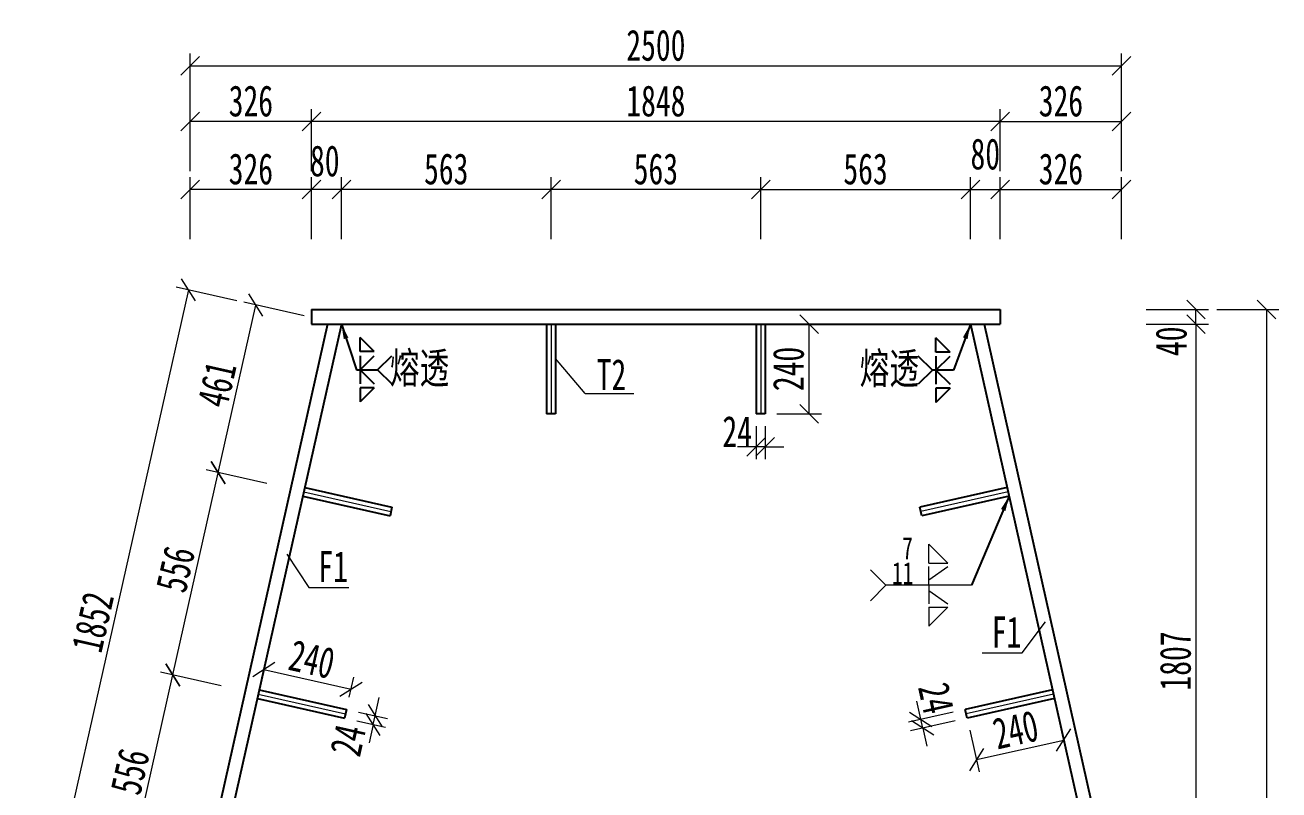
# Model space of a CAD drawing. Header units: millimetres. Extents: x -411717 to -116098, y 0 to 693159.
# Drawn here: x -164353 to -160988, y 312855 to 314907 of the extents above; entities that cross this region are included whole.
import ezdxf

# ---------------------------------------------------------------- set-up
doc = ezdxf.new("R2010")
doc.units = ezdxf.units.MM
doc.header["$LTSCALE"] = 2
doc.header["$PDMODE"] = 3
doc.header["$PDSIZE"] = -10
doc.layers.get('Defpoints').update_dxf_attribs({"color": 8, "lineweight": 9})
for name, color, linetype, lineweight in [('标注', 4, 'Continuous', 13), ('横隔板', 6, 'Continuous', 25), ('细实线', 4, 'Continuous', 15), ('钢板粗线', 1, 'Continuous', 25)]:
    doc.layers.add(name, color=color, linetype=linetype, lineweight=lineweight)
doc.layers.add('焊缝', color=7, linetype='Continuous')
doc.styles.add('111', font='仿宋_GB2312.ttf', dxfattribs={"width": 0.7})
doc.styles.get("Standard").update_dxf_attribs({"font": '仿宋_GB2312.ttf'})
doc.dimstyles.new('200', dxfattribs={"dimscale": 0, "dimtxt": 2.5, "dimasz": 1.5, "dimexe": 1, "dimexo": 1, "dimgap": 0.4, "dimtad": 1, "dimdec": 0, "dimdsep": 46, "dimtxsty": '111', "dimblk": 'OBLIQUE', "dimcen": 0, "dimclrd": 256, "dimclre": 256, "dimclrt": 256, "dimadec": 1, "dimazin": 2, "dimtfac": 1, "dimtdec": 0, "dimtmove": 2, "dimatfit": 3, "dimfxl": 4, "dimfxlon": 1, "dimtolj": 1, "dimlwd": -1, "dimlwe": -1, "dimarcsym": 0})
doc.dimstyles.new('MSteel_1.0_1.0', dxfattribs={"dimtxt": 3, "dimasz": 1.2, "dimexe": 1, "dimexo": 1, "dimgap": 1, "dimtad": 3, "dimtoh": 1, "dimdec": 0, "dimzin": 0, "dimdsep": 46, "dimtxsty": 'Standard', "dimblk": 'ARCHTICK', "dimcen": 0.09, "dimclrd": 3, "dimclre": 3, "dimadec": 0, "dimazin": 0, "dimtfac": 1, "dimtdec": 4, "dimtofl": 0, "dimtmove": 0, "dimatfit": 3, "dimfxl": 1, "dimtolj": 1, "dimtzin": 0, "dimarcsym": 0})

# ---------------------------------------------------------------- blocks, each defined once
blk = doc.blocks.new('240-24')
at = {"layer": 'Defpoints'}
for p, q in [((0, 0), (-232.8, -58.2)), ((-2.9, 11.6), (2.9, -11.6))]:
    blk.add_line(p, q, dxfattribs=at)
at = {"layer": '钢板粗线'}
for p, q in [((-2.9, 11.6), (-235.7, -46.6)), ((2.9, -11.6), (-229.9, -69.9)), ((-235.7, -46.6), (-229.9, -69.9))]:
    blk.add_line(p, q, dxfattribs=at)
blk = doc.blocks.new('_Oblique')
at = {"color": 0, "linetype": 'ByBlock', "lineweight": -2}
blk.add_line((-0.5, -0.5), (0.5, 0.5), dxfattribs=at)
blk = doc.blocks.new('*D1370')
at = {"layer": 'Defpoints', "color": 0, "transparency": 16777216}
for p in [(-163910, 314648.4), (-163584, 314104.7), (-163910, 312485.7)]:
    blk.add_point(p, dxfattribs=at)
at = {"layer": '标注', "transparency": 16777216}
for p, q in [((-163910, 314515.1), (-163910, 314681.7)), ((-163584, 314515.1), (-163584, 314681.7)), ((-163584, 314648.4), (-163910, 314648.4))]:
    blk.add_line(p, q, dxfattribs=at)
at = {"layer": '标注', "transparency": 16777216, "xscale": 49.99999999999987, "yscale": 49.99999999999987, "zscale": 49.99999999999987, "rotation": 180}
blk.add_blockref('_Oblique', (-163910, 314648.4), dxfattribs=at)
at = {"layer": '标注', "transparency": 16777216, "xscale": 49.99999999999987, "yscale": 49.99999999999987, "zscale": 49.99999999999987}
blk.add_blockref('_Oblique', (-163584, 314648.4), dxfattribs=at)
at = {"layer": '标注', "transparency": 16777216, "insert": (-163747, 314703.4), "char_height": 83.33, "attachment_point": 5, "style": '111'}
blk.add_mtext('\\A1;326', dxfattribs=at)
blk = doc.blocks.new('*D1371')
at = {"layer": 'Defpoints', "color": 0, "transparency": 16777216}
for p in [(-161735.9, 314466.1), (-161815.9, 314144.7), (-161735.9, 314144.7)]:
    blk.add_point(p, dxfattribs=at)
at = {"layer": '标注', "transparency": 16777216}
for p, q in [((-161815.9, 314332.8), (-161815.9, 314499.4)), ((-161735.9, 314332.8), (-161735.9, 314499.4)), ((-161815.9, 314466.1), (-161735.9, 314466.1))]:
    blk.add_line(p, q, dxfattribs=at)
at = {"layer": '标注', "transparency": 16777216, "xscale": 49.99999999999987, "yscale": 49.99999999999987, "zscale": 49.99999999999987, "rotation": 180}
blk.add_blockref('_Oblique', (-161815.9, 314466.1), dxfattribs=at)
at = {"layer": '标注', "transparency": 16777216, "xscale": 49.99999999999987, "yscale": 49.99999999999987, "zscale": 49.99999999999987}
blk.add_blockref('_Oblique', (-161735.9, 314466.1), dxfattribs=at)
at = {"layer": '标注', "transparency": 16777216, "insert": (-161775.9, 314561.1), "char_height": 83.33, "attachment_point": 5, "style": '111'}
blk.add_mtext('\\A1;80', dxfattribs=at)
blk = doc.blocks.new('*D1372')
at = {"layer": 'Defpoints', "color": 0, "transparency": 16777216}
for p in [(-163584, 314648.4), (-163584, 314144.7), (-161735.9, 314144.7)]:
    blk.add_point(p, dxfattribs=at)
at = {"layer": '标注', "transparency": 16777216}
for p, q in [((-163584, 314515.1), (-163584, 314681.7)), ((-161735.9, 314515.1), (-161735.9, 314681.7)), ((-161735.9, 314648.4), (-163584, 314648.4))]:
    blk.add_line(p, q, dxfattribs=at)
at = {"layer": '标注', "transparency": 16777216, "xscale": 49.99999999999987, "yscale": 49.99999999999987, "zscale": 49.99999999999987, "rotation": 180}
blk.add_blockref('_Oblique', (-163584, 314648.4), dxfattribs=at)
at = {"layer": '标注', "transparency": 16777216, "xscale": 49.99999999999987, "yscale": 49.99999999999987, "zscale": 49.99999999999987}
blk.add_blockref('_Oblique', (-161735.9, 314648.4), dxfattribs=at)
at = {"layer": '标注', "transparency": 16777216, "insert": (-162660, 314703.4), "char_height": 83.33, "attachment_point": 5, "style": '111'}
blk.add_mtext('\\A1;1848', dxfattribs=at)
blk = doc.blocks.new('*D1373')
at = {"layer": 'Defpoints', "color": 0, "transparency": 16777216}
for p in [(-161410, 314797.8), (-161410, 312855.4), (-163910, 312485.7)]:
    blk.add_point(p, dxfattribs=at)
at = {"layer": '标注', "transparency": 16777216}
for p, q in [((-163910, 314664.4), (-163910, 314831.1)), ((-161410, 314664.4), (-161410, 314831.1)), ((-163910, 314797.8), (-161410, 314797.8))]:
    blk.add_line(p, q, dxfattribs=at)
at = {"layer": '标注', "transparency": 16777216, "xscale": 49.99999999999987, "yscale": 49.99999999999987, "zscale": 49.99999999999987, "rotation": 180}
blk.add_blockref('_Oblique', (-163910, 314797.8), dxfattribs=at)
at = {"layer": '标注', "transparency": 16777216, "xscale": 49.99999999999987, "yscale": 49.99999999999987, "zscale": 49.99999999999987}
blk.add_blockref('_Oblique', (-161410, 314797.8), dxfattribs=at)
at = {"layer": '标注', "transparency": 16777216, "insert": (-162660, 314852.8), "char_height": 83.33, "attachment_point": 5, "style": '111'}
blk.add_mtext('\\A1;2500', dxfattribs=at)
blk = doc.blocks.new('*D1374')
at = {"layer": 'Defpoints', "color": 0, "transparency": 16777216}
for p in [(-161410, 314466.1), (-161735.9, 314135.6), (-161410, 312855.4)]:
    blk.add_point(p, dxfattribs=at)
at = {"layer": '标注', "transparency": 16777216}
for p, q in [((-161735.9, 314332.8), (-161735.9, 314499.4)), ((-161410, 314332.8), (-161410, 314499.4)), ((-161735.9, 314466.1), (-161410, 314466.1))]:
    blk.add_line(p, q, dxfattribs=at)
at = {"layer": '标注', "transparency": 16777216, "xscale": 49.99999999999987, "yscale": 49.99999999999987, "zscale": 49.99999999999987, "rotation": 180}
blk.add_blockref('_Oblique', (-161735.9, 314466.1), dxfattribs=at)
at = {"layer": '标注', "transparency": 16777216, "xscale": 49.99999999999987, "yscale": 49.99999999999987, "zscale": 49.99999999999987}
blk.add_blockref('_Oblique', (-161410, 314466.1), dxfattribs=at)
at = {"layer": '标注', "transparency": 16777216, "insert": (-161572.9, 314521.1), "char_height": 83.33, "attachment_point": 5, "style": '111'}
blk.add_mtext('\\A1;326', dxfattribs=at)
blk = doc.blocks.new('*D1375')
at = {"layer": 'Defpoints', "color": 0, "transparency": 16777216}
for p in [(-161815.9, 314466.1), (-162378.6, 314213.7), (-161815.9, 314144.7)]:
    blk.add_point(p, dxfattribs=at)
at = {"layer": '标注', "transparency": 16777216}
for p, q in [((-162378.6, 314332.8), (-162378.6, 314499.4)), ((-161815.9, 314332.8), (-161815.9, 314499.4)), ((-162378.6, 314466.1), (-161815.9, 314466.1))]:
    blk.add_line(p, q, dxfattribs=at)
at = {"layer": '标注', "transparency": 16777216, "xscale": 49.99999999999987, "yscale": 49.99999999999987, "zscale": 49.99999999999987, "rotation": 180}
blk.add_blockref('_Oblique', (-162378.6, 314466.1), dxfattribs=at)
at = {"layer": '标注', "transparency": 16777216, "xscale": 49.99999999999987, "yscale": 49.99999999999987, "zscale": 49.99999999999987}
blk.add_blockref('_Oblique', (-161815.9, 314466.1), dxfattribs=at)
at = {"layer": '标注', "transparency": 16777216, "insert": (-162097.3, 314521.1), "char_height": 83.33, "attachment_point": 5, "style": '111'}
blk.add_mtext('\\A1;563', dxfattribs=at)
blk = doc.blocks.new('*D1376')
at = {"layer": 'Defpoints', "color": 0, "transparency": 16777216}
for p in [(-161410, 314648.4), (-161735.9, 314175.9), (-161410, 312855.4)]:
    blk.add_point(p, dxfattribs=at)
at = {"layer": '标注', "transparency": 16777216}
for p, q in [((-161735.9, 314515.1), (-161735.9, 314681.7)), ((-161410, 314515.1), (-161410, 314681.7)), ((-161735.9, 314648.4), (-161410, 314648.4))]:
    blk.add_line(p, q, dxfattribs=at)
at = {"layer": '标注', "transparency": 16777216, "xscale": 49.99999999999987, "yscale": 49.99999999999987, "zscale": 49.99999999999987, "rotation": 180}
blk.add_blockref('_Oblique', (-161735.9, 314648.4), dxfattribs=at)
at = {"layer": '标注', "transparency": 16777216, "xscale": 49.99999999999987, "yscale": 49.99999999999987, "zscale": 49.99999999999987}
blk.add_blockref('_Oblique', (-161410, 314648.4), dxfattribs=at)
at = {"layer": '标注', "transparency": 16777216, "insert": (-161572.9, 314703.4), "char_height": 83.33, "attachment_point": 5, "style": '111'}
blk.add_mtext('\\A1;326', dxfattribs=at)
blk = doc.blocks.new('*D1377')
at = {"layer": 'Defpoints', "color": 0, "transparency": 16777216}
for p in [(-162941.3, 314466.1), (-162378.6, 314220.8), (-162941.3, 314068.7)]:
    blk.add_point(p, dxfattribs=at)
at = {"layer": '标注', "transparency": 16777216}
for p, q in [((-162941.3, 314332.8), (-162941.3, 314499.4)), ((-162378.6, 314332.8), (-162378.6, 314499.4)), ((-162378.6, 314466.1), (-162941.3, 314466.1))]:
    blk.add_line(p, q, dxfattribs=at)
at = {"layer": '标注', "transparency": 16777216, "xscale": 49.99999999999987, "yscale": 49.99999999999987, "zscale": 49.99999999999987, "rotation": 180}
blk.add_blockref('_Oblique', (-162941.3, 314466.1), dxfattribs=at)
at = {"layer": '标注', "transparency": 16777216, "xscale": 49.99999999999987, "yscale": 49.99999999999987, "zscale": 49.99999999999987}
blk.add_blockref('_Oblique', (-162378.6, 314466.1), dxfattribs=at)
at = {"layer": '标注', "transparency": 16777216, "insert": (-162660, 314521.1), "char_height": 83.33, "attachment_point": 5, "style": '111'}
blk.add_mtext('\\A1;563', dxfattribs=at)
blk = doc.blocks.new('*D1378')
at = {"layer": 'Defpoints', "color": 0, "transparency": 16777216}
for p in [(-163504, 314466.1), (-162941.3, 314205.2), (-163504, 314144.7)]:
    blk.add_point(p, dxfattribs=at)
at = {"layer": '标注', "transparency": 16777216}
for p, q in [((-163504, 314332.8), (-163504, 314499.4)), ((-162941.3, 314332.8), (-162941.3, 314499.4)), ((-162941.3, 314466.1), (-163504, 314466.1))]:
    blk.add_line(p, q, dxfattribs=at)
at = {"layer": '标注', "transparency": 16777216, "xscale": 49.99999999999987, "yscale": 49.99999999999987, "zscale": 49.99999999999987, "rotation": 180}
blk.add_blockref('_Oblique', (-163504, 314466.1), dxfattribs=at)
at = {"layer": '标注', "transparency": 16777216, "xscale": 49.99999999999987, "yscale": 49.99999999999987, "zscale": 49.99999999999987}
blk.add_blockref('_Oblique', (-162941.3, 314466.1), dxfattribs=at)
at = {"layer": '标注', "transparency": 16777216, "insert": (-163222.7, 314521.1), "char_height": 83.33, "attachment_point": 5, "style": '111'}
blk.add_mtext('\\A1;563', dxfattribs=at)
blk = doc.blocks.new('*D1379')
at = {"layer": 'Defpoints', "color": 0, "transparency": 16777216}
for p in [(-163584, 314466.1), (-163584, 314144.7), (-163504, 314144.7)]:
    blk.add_point(p, dxfattribs=at)
at = {"layer": '标注', "transparency": 16777216}
for p, q in [((-163584, 314332.8), (-163584, 314499.4)), ((-163504, 314332.8), (-163504, 314499.4)), ((-163504, 314466.1), (-163584, 314466.1))]:
    blk.add_line(p, q, dxfattribs=at)
at = {"layer": '标注', "transparency": 16777216, "xscale": 49.99999999999987, "yscale": 49.99999999999987, "zscale": 49.99999999999987, "rotation": 180}
blk.add_blockref('_Oblique', (-163584, 314466.1), dxfattribs=at)
at = {"layer": '标注', "transparency": 16777216, "xscale": 49.99999999999987, "yscale": 49.99999999999987, "zscale": 49.99999999999987}
blk.add_blockref('_Oblique', (-163504, 314466.1), dxfattribs=at)
at = {"layer": '标注', "transparency": 16777216, "insert": (-163548.6, 314542.5), "char_height": 83.33, "attachment_point": 5, "style": '111'}
blk.add_mtext('\\A1;80', dxfattribs=at)
blk = doc.blocks.new('*D1380')
at = {"layer": 'Defpoints', "color": 0, "transparency": 16777216}
for p in [(-163910, 314466.1), (-163584, 314126.2), (-163910, 312485.7)]:
    blk.add_point(p, dxfattribs=at)
at = {"layer": '标注', "transparency": 16777216}
for p, q in [((-163910, 314332.8), (-163910, 314499.4)), ((-163584, 314332.8), (-163584, 314499.4)), ((-163584, 314466.1), (-163910, 314466.1))]:
    blk.add_line(p, q, dxfattribs=at)
at = {"layer": '标注', "transparency": 16777216, "xscale": 49.99999999999987, "yscale": 49.99999999999987, "zscale": 49.99999999999987, "rotation": 180}
blk.add_blockref('_Oblique', (-163910, 314466.1), dxfattribs=at)
at = {"layer": '标注', "transparency": 16777216, "xscale": 49.99999999999987, "yscale": 49.99999999999987, "zscale": 49.99999999999987}
blk.add_blockref('_Oblique', (-163584, 314466.1), dxfattribs=at)
at = {"layer": '标注', "transparency": 16777216, "insert": (-163747, 314521.1), "char_height": 83.33, "attachment_point": 5, "style": '111'}
blk.add_mtext('\\A1;326', dxfattribs=at)
blk = doc.blocks.new('*D1389')
at = {"layer": 'Defpoints', "color": 0, "transparency": 16777216}
for p in [(-163724.4, 313123.7), (-163478.1, 313125.6), (-163490.2, 313071.4)]:
    blk.add_point(p, dxfattribs=at)
at = {"layer": '标注', "transparency": 16777216}
for p, q in [((-163717.2, 313156.2), (-163705, 313210.5)), ((-163712.3, 313178), (-163478.1, 313125.6)), ((-163482.9, 313103.9), (-163470.8, 313158.2))]:
    blk.add_line(p, q, dxfattribs=at)
at = {"layer": '标注', "transparency": 16777216, "xscale": 50.00000221247003, "yscale": 50.00000221247003, "zscale": 50.00000221247003}
for p, rotation in [((-163712.3, 313178), 167.4032921479017), ((-163478.1, 313125.6), 347.4032921479017)]:
    blk.add_blockref('_Oblique', p, dxfattribs=dict(at, rotation=rotation))
at = {"layer": '标注', "transparency": 16777216, "insert": (-163583.2, 313205.5), "char_height": 83.33, "attachment_point": 5, "rotation": 347.4033, "style": '111'}
blk.add_mtext('\\A1;240', dxfattribs=at)
blk = doc.blocks.new('*D1390')
at = {"layer": 'Defpoints', "color": 0, "transparency": 16777216}
for p in [(-163490.2, 313071.4), (-163495.4, 313047.9), (-163413.2, 313054.2)]:
    blk.add_point(p, dxfattribs=at)
at = {"layer": '标注', "transparency": 16777216}
for p, q in [((-163413.2, 313054.2), (-163402.3, 313103)), ((-163457.7, 313064.1), (-163380.7, 313046.9)), ((-163462.9, 313040.7), (-163385.9, 313023.5)), ((-163418.5, 313030.7), (-163429.4, 312981.9)), ((-163418.5, 313030.7), (-163413.2, 313054.2))]:
    blk.add_line(p, q, dxfattribs=at)
at = {"layer": '标注', "transparency": 16777216, "xscale": 50.00000221247003, "yscale": 50.00000221247003, "zscale": 50.00000221247003}
for p, rotation in [((-163413.2, 313054.2), 257.403292147882), ((-163418.5, 313030.7), 77.40329214788201)]:
    blk.add_blockref('_Oblique', p, dxfattribs=dict(at, rotation=rotation))
at = {"layer": '标注', "transparency": 16777216, "insert": (-163486.8, 312988.5), "char_height": 83.33, "attachment_point": 5, "rotation": 77.4033, "style": '111'}
blk.add_mtext('\\A1;24', dxfattribs=at)
blk = doc.blocks.new('*D1397')
at = {"layer": 'Defpoints', "color": 0, "transparency": 16777216}
for p in [(-161699, 314144.7), (-161210.4, 314144.7), (-161699, 314104.7)]:
    blk.add_point(p, dxfattribs=at)
at = {"layer": '标注', "transparency": 16777216}
for p, q in [((-161343.7, 314144.7), (-161177, 314144.7)), ((-161210.4, 314104.7), (-161210.4, 314144.7)), ((-161343.7, 314104.7), (-161177, 314104.7))]:
    blk.add_line(p, q, dxfattribs=at)
at = {"layer": '标注', "transparency": 16777216, "xscale": 50.00000221247003, "yscale": 50.00000221247003, "zscale": 50.00000221247003}
for p, rotation in [((-161210.4, 314144.7), 90), ((-161210.4, 314104.7), 270)]:
    blk.add_blockref('_Oblique', p, dxfattribs=dict(at, rotation=rotation))
at = {"layer": '标注', "transparency": 16777216, "insert": (-161276.7, 314059), "char_height": 83.33, "attachment_point": 5, "rotation": 90, "style": '111'}
blk.add_mtext('\\A1;40', dxfattribs=at)
blk = doc.blocks.new('*D1398')
at = {"layer": 'Defpoints', "color": 0, "transparency": 16777216}
for p in [(-161699, 314104.7), (-161699, 312297.7), (-161210.4, 312297.7)]:
    blk.add_point(p, dxfattribs=at)
at = {"layer": '标注', "transparency": 16777216}
for p, q in [((-161343.7, 314104.7), (-161177, 314104.7)), ((-161210.4, 314104.7), (-161210.4, 312297.7)), ((-161343.7, 312297.7), (-161177, 312297.7))]:
    blk.add_line(p, q, dxfattribs=at)
at = {"layer": '标注', "transparency": 16777216, "xscale": 50.00000221247003, "yscale": 50.00000221247003, "zscale": 50.00000221247003}
for p, rotation in [((-161210.4, 314104.7), 90), ((-161210.4, 312297.7), 270)]:
    blk.add_blockref('_Oblique', p, dxfattribs=dict(at, rotation=rotation))
at = {"layer": '标注', "transparency": 16777216, "insert": (-161265.4, 313201.2), "char_height": 83.33, "attachment_point": 5, "rotation": 90, "style": '111'}
blk.add_mtext('\\A1;1807', dxfattribs=at)
blk = doc.blocks.new('*D1393')
at = {"layer": 'Defpoints', "color": 0, "transparency": 16777216}
for p in [(-161699, 314144.7), (-161798.1, 310431.7), (-161021.2, 310431.7)]:
    blk.add_point(p, dxfattribs=at)
at = {"layer": '标注', "transparency": 16777216}
for p, q in [((-161154.5, 314144.7), (-160987.8, 314144.7)), ((-161021.2, 314144.7), (-161021.2, 310431.7)), ((-161154.5, 310431.7), (-160987.8, 310431.7))]:
    blk.add_line(p, q, dxfattribs=at)
at = {"layer": '标注', "transparency": 16777216, "xscale": 50.00000221247003, "yscale": 50.00000221247003, "zscale": 50.00000221247003}
for p, rotation in [((-161021.2, 314144.7), 90), ((-161021.2, 310431.7), 270)]:
    blk.add_blockref('_Oblique', p, dxfattribs=dict(at, rotation=rotation))
at = {"layer": '标注', "transparency": 16777216, "insert": (-161076.2, 312288.2), "char_height": 83.33, "attachment_point": 5, "rotation": 90, "style": '111'}
blk.add_mtext('\\A1;3713', dxfattribs=at)
blk = doc.blocks.new('*D1400')
at = {"layer": 'Defpoints', "color": 0, "transparency": 16777216}
for p in [(-163956.7, 313163.6), (-163727, 313112), (-163849, 312569.1)]:
    blk.add_point(p, dxfattribs=at)
at = {"layer": '标注', "transparency": 16777216}
for p, q in [((-164078.6, 312620.7), (-163956.7, 313163.6)), ((-163826.6, 313134.3), (-163989.2, 313170.9)), ((-163948.5, 312591.5), (-164111.2, 312628))]:
    blk.add_line(p, q, dxfattribs=at)
at = {"layer": '标注', "transparency": 16777216, "xscale": 50.00000221247003, "yscale": 50.00000221247003, "zscale": 50.00000221247003}
for p, rotation in [((-163956.7, 313163.6), 77.33930133962406), ((-164078.6, 312620.7), 257.3393013396241)]:
    blk.add_blockref('_Oblique', p, dxfattribs=dict(at, rotation=rotation))
at = {"layer": '标注', "transparency": 16777216, "insert": (-164071.3, 312904.2), "char_height": 83.33, "attachment_point": 5, "rotation": 77.3393, "style": '111'}
blk.add_mtext('\\A1;556', dxfattribs=at)
blk = doc.blocks.new('*D1401')
at = {"layer": 'Defpoints', "color": 0, "transparency": 16777216}
for p in [(-163834.7, 313706.4), (-163605.1, 313654.9), (-163727, 313112)]:
    blk.add_point(p, dxfattribs=at)
at = {"layer": '标注', "transparency": 16777216}
for p, q in [((-163956.7, 313163.6), (-163834.7, 313706.4)), ((-163704.6, 313677.2), (-163867.3, 313713.7)), ((-163826.6, 313134.3), (-163989.2, 313170.9))]:
    blk.add_line(p, q, dxfattribs=at)
at = {"layer": '标注', "transparency": 16777216, "xscale": 50.00000221247003, "yscale": 50.00000221247003, "zscale": 50.00000221247003}
for p, rotation in [((-163834.7, 313706.4), 77.33930133466417), ((-163956.7, 313163.6), 257.3393013346642)]:
    blk.add_blockref('_Oblique', p, dxfattribs=dict(at, rotation=rotation))
at = {"layer": '标注', "transparency": 16777216, "insert": (-163949.4, 313447.1), "char_height": 83.33, "attachment_point": 5, "rotation": 77.3393, "style": '111'}
blk.add_mtext('\\A1;556', dxfattribs=at)
blk = doc.blocks.new('*D1402')
at = {"layer": 'Defpoints', "color": 0, "transparency": 16777216}
for p in [(-163733.7, 314156.3), (-163504, 314104.7), (-163605.1, 313654.9)]:
    blk.add_point(p, dxfattribs=at)
at = {"layer": '标注', "transparency": 16777216}
for p, q in [((-163834.7, 313706.4), (-163733.7, 314156.3)), ((-163603.6, 314127.1), (-163766.2, 314163.6)), ((-163704.6, 313677.2), (-163867.3, 313713.7))]:
    blk.add_line(p, q, dxfattribs=at)
at = {"layer": '标注', "transparency": 16777216, "xscale": 50.00000221247003, "yscale": 50.00000221247003, "zscale": 50.00000221247003}
for p, rotation in [((-163733.7, 314156.3), 77.33930133714782), ((-163834.7, 313706.4), 257.3393013371478)]:
    blk.add_blockref('_Oblique', p, dxfattribs=dict(at, rotation=rotation))
at = {"layer": '标注', "transparency": 16777216, "insert": (-163837.9, 313943.4), "char_height": 83.33, "attachment_point": 5, "rotation": 77.3393, "style": '111'}
blk.add_mtext('\\A1;461', dxfattribs=at)
blk = doc.blocks.new('*D1403')
at = {"layer": 'Defpoints', "color": 0, "transparency": 16777216}
for p in [(-163504, 314104.7), (-164320.5, 312389.9), (-163910, 312297.7)]:
    blk.add_point(p, dxfattribs=at)
at = {"layer": '标注', "transparency": 16777216}
for p, q in [((-163914.5, 314197), (-164320.5, 312389.9)), ((-163784.4, 314167.7), (-163947.1, 314204.3)), ((-164190.4, 312360.7), (-164353, 312397.2))]:
    blk.add_line(p, q, dxfattribs=at)
at = {"layer": '标注', "transparency": 16777216, "xscale": 50.00000221247003, "yscale": 50.00000221247003, "zscale": 50.00000221247003}
for p, rotation in [((-163914.5, 314197), 77.33930133714776), ((-164320.5, 312389.9), 257.3393013371477)]:
    blk.add_blockref('_Oblique', p, dxfattribs=dict(at, rotation=rotation))
at = {"layer": '标注', "transparency": 16777216, "insert": (-164171.2, 313305.5), "char_height": 83.33, "attachment_point": 5, "rotation": 77.3393, "style": '111'}
blk.add_mtext('\\A1;1852', dxfattribs=at)
blk = doc.blocks.new('_ArchTick')
at = {"color": 0, "linetype": 'ByBlock', "const_width": 0.15}
blk.add_lwpolyline([(-0.5, -0.5), (0.5, 0.5)], dxfattribs=at)
blk = doc.blocks.new('*D1420')
at = {"layer": 'Defpoints', "color": 0, "transparency": 16777216}
for p in [(-161590.3, 313100.3), (-161824.5, 313047.9), (-161565.4, 312989)]:
    blk.add_point(p, dxfattribs=at)
at = {"layer": '标注', "transparency": 16777216}
for p, q in [((-161583, 313067.7), (-161558.1, 312956.5)), ((-161817.2, 313015.4), (-161792.4, 312904.1)), ((-161799.6, 312936.7), (-161565.4, 312989))]:
    blk.add_line(p, q, dxfattribs=at)
at = {"layer": '标注', "transparency": 16777216, "xscale": 50.00000221247003, "yscale": 50.00000221247003, "zscale": 50.00000221247003}
for p, rotation in [((-161565.4, 312989), 12.59679293073806), ((-161799.6, 312936.7), 192.596792930738)]:
    blk.add_blockref('_Oblique', p, dxfattribs=dict(at, rotation=rotation))
at = {"layer": '标注', "transparency": 16777216, "insert": (-161694.5, 313016.5), "char_height": 83.33, "attachment_point": 5, "rotation": 12.5968, "style": '111'}
blk.add_mtext('\\A1;240', dxfattribs=at)
blk = doc.blocks.new('*D1421')
at = {"layer": 'Defpoints', "color": 0, "transparency": 16777216}
for p in [(-161829.7, 313071.4), (-161949.1, 313044.7), (-161824.5, 313047.9)]:
    blk.add_point(p, dxfattribs=at)
at = {"layer": '标注', "transparency": 16777216}
for p, q in [((-161862.3, 313064.1), (-161981.6, 313037.4)), ((-161949.1, 313044.7), (-161960, 313093.5)), ((-161857, 313040.7), (-161976.4, 313014)), ((-161943.8, 313021.3), (-161949.1, 313044.7)), ((-161943.8, 313021.3), (-161932.9, 312972.5))]:
    blk.add_line(p, q, dxfattribs=at)
at = {"layer": '标注', "transparency": 16777216, "xscale": 50.00000221247003, "yscale": 50.00000221247003, "zscale": 50.00000221247003}
for p, rotation in [((-161949.1, 313044.7), 282.5967929306929), ((-161943.8, 313021.3), 102.5967929306929)]:
    blk.add_blockref('_Oblique', p, dxfattribs=dict(at, rotation=rotation))
at = {"layer": '标注', "transparency": 16777216, "insert": (-161907.5, 313101.3), "char_height": 83.33, "attachment_point": 5, "rotation": 282.5968, "style": '111'}
blk.add_mtext('\\A1;24', dxfattribs=at)
blk = doc.blocks.new('*D1616')
at = {"layer": 'Defpoints', "color": 0, "transparency": 16777216}
for p in [(-162368.6, 314104.7), (-162248.9, 314104.7), (-162368.6, 313864.7)]:
    blk.add_point(p, dxfattribs=at)
at = {"layer": '标注', "transparency": 16777216}
for p, q in [((-162335.3, 314104.7), (-162215.6, 314104.7)), ((-162248.9, 313864.7), (-162248.9, 314104.7)), ((-162335.3, 313864.7), (-162215.6, 313864.7))]:
    blk.add_line(p, q, dxfattribs=at)
at = {"layer": '标注', "transparency": 16777216, "xscale": 50.00000221247003, "yscale": 50.00000221247003, "zscale": 50.00000221247003}
for p, rotation in [((-162248.9, 314104.7), 90), ((-162248.9, 313864.7), 270)]:
    blk.add_blockref('_Oblique', p, dxfattribs=dict(at, rotation=rotation))
at = {"layer": '标注', "transparency": 16777216, "insert": (-162303.9, 313984.7), "char_height": 83.33, "attachment_point": 5, "rotation": 90, "style": '111'}
blk.add_mtext('\\A1;240', dxfattribs=at)
blk = doc.blocks.new('*D1617')
at = {"layer": 'Defpoints', "color": 0, "transparency": 16777216}
for p in [(-162390.6, 313864.7), (-162366.6, 313864.7), (-162390.6, 313775.8)]:
    blk.add_point(p, dxfattribs=at)
at = {"layer": '标注', "transparency": 16777216}
for p, q in [((-162390.6, 313831.4), (-162390.6, 313742.4)), ((-162366.6, 313831.4), (-162366.6, 313742.4)), ((-162390.6, 313775.8), (-162440.6, 313775.8)), ((-162366.6, 313775.8), (-162390.6, 313775.8)), ((-162366.6, 313775.8), (-162316.6, 313775.8))]:
    blk.add_line(p, q, dxfattribs=at)
at = {"layer": '标注', "transparency": 16777216, "xscale": 50.00000221247003, "yscale": 50.00000221247003, "zscale": 50.00000221247003}
blk.add_blockref('_Oblique', (-162390.6, 313775.8), dxfattribs=at)
at = {"layer": '标注', "transparency": 16777216, "xscale": 50.00000221247003, "yscale": 50.00000221247003, "zscale": 50.00000221247003, "rotation": 180}
blk.add_blockref('_Oblique', (-162366.6, 313775.8), dxfattribs=at)
at = {"layer": '标注', "transparency": 16777216, "insert": (-162441.7, 313816.9), "char_height": 83.33, "attachment_point": 5, "style": '111'}
blk.add_mtext('\\A1;24', dxfattribs=at)

msp = doc.modelspace()

# ---------------------------------------------------------------- linework, layer by layer
at = {"layer": '标注'}
msp.add_line((-161676.8, 313223.2), (-161614.3, 313306.1), dxfattribs=at)
at = {"layer": '横隔板', "color": 5}
for p, q in [((-163584, 314144.7), (-161735.9, 314144.7)), ((-163540.9, 314104.7), (-163946.9, 312297.7)), ((-163504, 314104.7), (-163910, 312297.7)), ((-163584, 314104.7), (-161735.9, 314104.7)), ((-161815.9, 314104.7), (-161410, 312297.7)), ((-161779, 314104.7), (-161373.1, 312297.7))]:
    msp.add_line(p, q, dxfattribs=at)
at = {"layer": '焊缝', "color": 4}
for p, q in [((-163415.9, 314031.2), (-163453.7, 314069)), ((-163453.7, 314031.2), (-163453.7, 314069)), ((-161870.4, 314030.2), (-161908.2, 314068)), ((-161908.2, 314030.2), (-161908.2, 314068)), ((-163415.9, 314031.2), (-163453.7, 314031.2)), ((-163453.7, 313982.6), (-163415.9, 314020.4)), ((-163453.7, 314020.4), (-163453.7, 313944.8)), ((-163406.8, 313982.6), (-163369, 314020.4)), ((-161918, 313981.6), (-161955.8, 314019.4)), ((-161870.4, 314030.2), (-161908.2, 314030.2)), ((-161908.2, 313981.6), (-161870.4, 314019.4)), ((-161908.2, 314019.4), (-161908.2, 313943.8)), ((-163463.5, 313982.6), (-163406.8, 313982.6)), ((-163453.7, 313982.6), (-163415.9, 313944.8)), ((-163406.8, 313982.6), (-163369, 313944.8)), ((-161918, 313981.6), (-161955.8, 313943.8)), ((-161861.3, 313981.6), (-161918, 313981.6)), ((-161908.2, 313981.6), (-161870.4, 313943.8)), ((-163415.9, 313934), (-163453.7, 313934)), ((-163453.7, 313934), (-163453.7, 313896.2)), ((-163415.9, 313934), (-163453.7, 313896.2)), ((-161870.4, 313933), (-161908.2, 313933)), ((-161908.2, 313933), (-161908.2, 313895.2)), ((-161870.4, 313933), (-161908.2, 313895.2))]:
    msp.add_line(p, q, dxfattribs=at)
at = {"layer": '细实线'}
for p, q in [((-162849.5, 313918.8), (-162929.3, 314012.4)), ((-162849.5, 313918.8), (-162719.6, 313918.8)), ((-161927.7, 313463.5), (-161927.7, 313514.8)), ((-161876.4, 313463.5), (-161927.7, 313514.8)), ((-163650.4, 313488.1), (-163591.4, 313398.7)), ((-162042.8, 313404.6), (-162084.4, 313446.2)), ((-161927.7, 313463.5), (-161876.4, 313463.5)), ((-161927.7, 313404.6), (-161927.7, 313454.8)), ((-161927.7, 313418.5), (-161876.4, 313454.8)), ((-163591.4, 313398.7), (-163484.1, 313398.7)), ((-162042.8, 313404.6), (-162084.4, 313362.9)), ((-161813.3, 313404.6), (-162042.8, 313404.6)), ((-161927.7, 313404.6), (-161927.7, 313354.3)), ((-161927.7, 313390.6), (-161876.4, 313354.3)), ((-161927.7, 313345.7), (-161927.7, 313294.4)), ((-161927.7, 313345.7), (-161876.4, 313345.7)), ((-161876.4, 313345.7), (-161927.7, 313294.4)), ((-161784.1, 313223.2), (-161676.8, 313223.2))]:
    msp.add_line(p, q, dxfattribs=at)
at = {"layer": '钢板粗线'}
for p, q in [((-163584, 314144.7), (-163584, 314104.7)), ((-161735.9, 314144.7), (-161735.9, 314104.7))]:
    msp.add_line(p, q, dxfattribs=at)

# ---------------------------------------------------------------- block references
at = {"layer": '标注', "xscale": -1}
for p, rotation in [((-162941.3, 314104.7), 284.0362434677343), ((-162378.6, 314104.7), 284.0362434677343), ((-161714.8, 313654.9), 206.6330363984433), ((-163605.1, 313654.9), 1.439535615606022), ((-161592.9, 313112), 206.6330363984433), ((-163727, 313112), 1.439535615606022)]:
    msp.add_blockref('240-24', p, dxfattribs=dict(at, rotation=rotation))

# ---------------------------------------------------------------- texts
at = {"layer": '细实线', "width": 0.7}
for s, height, p in [('熔透', 83.33, (-163373.9, 313945.9)), ('熔透', 83.33, (-162113, 313944.9)), ('T2', 83.33, (-162818.9, 313928)), ('7', 60, (-161998.7, 313474.1)), ('F1', 83.33, (-163565.8, 313412.8)), ('11', 60, (-162026.4, 313406.6)), ('F1', 83.33, (-161758.5, 313237.3))]:
    msp.add_text(s, height=height, dxfattribs=at).set_placement(p)

# ---------------------------------------------------------------- dimensions: what is measured, and where the dimension line sits
at = {"layer": '标注'}
for base, p1, p2, override, picture, middle in [((-161410, 314797.8), (-163910, 312485.7), (-161410, 312855.4), {"dimscale": 33.333333, "dimarcsym": 1}, '*D1373', (-162660, 314852.8)), ((-163910, 314648.4), (-163584, 314104.7), (-163910, 312485.7), {"dimscale": 33.333333, "dimarcsym": 1}, '*D1370', (-163747, 314703.4)), ((-163584, 314648.4), (-161735.9, 314144.7), (-163584, 314144.7), {"dimscale": 33.333333, "dimarcsym": 1}, '*D1372', (-162660, 314703.4)), ((-161410, 314648.4), (-161735.9, 314175.9), (-161410, 312855.4), {"dimscale": 33.333333, "dimarcsym": 1}, '*D1376', (-161572.9, 314703.4)), ((-161735.9, 314466.1), (-161815.9, 314144.7), (-161735.9, 314144.7), {"dimscale": 33.333333, "dimarcsym": 1}, '*D1371', (-161775.9, 314561.1)), ((-161815.9, 314466.1), (-162378.6, 314213.7), (-161815.9, 314144.7), {"dimscale": 33.333333, "dimadec": 3, "dimarcsym": 1}, '*D1375', (-162097.3, 314521.1)), ((-161410, 314466.1), (-161735.9, 314135.6), (-161410, 312855.4), {"dimscale": 33.333333, "dimarcsym": 1}, '*D1374', (-161572.9, 314521.1))]:
    dim = msp.add_linear_dim(base=base, p1=p1, p2=p2, dimstyle='200', override=override, dxfattribs=at)
    dim.commit()
    dim.dimension.update_dxf_attribs({"geometry": picture, "text_midpoint": middle})
for base, p1, p2, angle, override, picture, middle, dimtype in [((-163584, 314466.1), (-163504, 314144.7), (-163584, 314144.7), 180, {"dimscale": 33.333333, "dimarcsym": 1}, '*D1379', (-163548.6, 314542.5), 160), ((-161210.4, 314144.7), (-161699, 314104.7), (-161699, 314144.7), 90, {"dimscale": 33.333335, "dimadec": 3, "dimarcsym": 1}, '*D1397', (-161276.7, 314059), 160), ((-161949.1, 313044.7), (-161824.5, 313047.9), (-161829.7, 313071.4), 102.5968, {"dimscale": 33.333335, "dimadec": 3, "dimarcsym": 1}, '*D1421', (-161907.5, 313101.3), 161), ((-163413.2, 313054.2), (-163495.4, 313047.9), (-163490.2, 313071.4), 77.4033, {"dimscale": 33.333335, "dimadec": 3, "dimarcsym": 1}, '*D1390', (-163486.8, 312988.5), 161)]:
    dim = msp.add_linear_dim(base=base, p1=p1, p2=p2, angle=angle, dimstyle='200', override=override, dxfattribs=at)
    dim.commit()
    dim.dimension.update_dxf_attribs({"geometry": picture, "text_midpoint": middle, "dimtype": dimtype})
for base, p1, p2, angle, override, picture, middle in [((-163910, 314466.1), (-163584, 314126.2), (-163910, 312485.7), 180, {"dimscale": 33.333333, "dimarcsym": 1}, '*D1380', (-163747, 314521.1)), ((-163504, 314466.1), (-162941.3, 314205.2), (-163504, 314144.7), 180, {"dimscale": 33.333333, "dimadec": 3, "dimarcsym": 1}, '*D1378', (-163222.7, 314521.1)), ((-162941.3, 314466.1), (-162378.6, 314220.8), (-162941.3, 314068.7), 180, {"dimscale": 33.333333, "dimadec": 3, "dimarcsym": 1}, '*D1377', (-162660, 314521.1)), ((-161021.2, 310431.7), (-161699, 314144.7), (-161798.1, 310431.7), 90, {"dimscale": 33.333335, "dimadec": 3, "dimarcsym": 1}, '*D1393', (-161076.2, 312288.2)), ((-162248.9, 314104.7), (-162368.6, 313864.7), (-162368.6, 314104.7), 90, {"dimscale": 33.333335, "dimadec": 3, "dimarcsym": 1}, '*D1616', (-162303.9, 313984.7)), ((-161210.4, 312297.7), (-161699, 314104.7), (-161699, 312297.7), 90, {"dimscale": 33.333335, "dimadec": 3, "dimarcsym": 1}, '*D1398', (-161265.4, 313201.2))]:
    dim = msp.add_linear_dim(base=base, p1=p1, p2=p2, angle=angle, dimstyle='200', override=override, dxfattribs=at)
    dim.commit()
    dim.dimension.update_dxf_attribs({"geometry": picture, "text_midpoint": middle})
for p1, p2, distance, picture, middle in [((-163504, 314104.7), (-163910, 312297.7), -420.7, '*D1403', (-164171.2, 313305.5)), ((-163605.1, 313654.9), (-163504, 314104.7), 235.4, '*D1402', (-163837.9, 313943.4)), ((-163727, 313112), (-163605.1, 313654.9), 235.4, '*D1401', (-163949.4, 313447.1)), ((-163724.4, 313123.7), (-163490.2, 313071.4), 55.6, '*D1389', (-163583.2, 313205.5)), ((-163849, 312569.1), (-163727, 313112), 235.4, '*D1400', (-164071.3, 312904.2)), ((-161824.5, 313047.9), (-161590.3, 313100.3), -114, '*D1420', (-161694.5, 313016.5))]:
    dim = msp.add_aligned_dim(p1=p1, p2=p2, distance=distance, dimstyle='200', override={"dimscale": 33.333335, "dimadec": 3, "dimarcsym": 1}, dxfattribs=at)
    dim.commit()
    dim.dimension.update_dxf_attribs({"geometry": picture, "text_midpoint": middle})
dim = msp.add_linear_dim(base=(-162390.6, 313775.8), p1=(-162366.6, 313864.7), p2=(-162390.6, 313864.7), dimstyle='200', override={"dimscale": 33.333335, "dimadec": 3, "dimarcsym": 1}, dxfattribs=at)
dim.commit()
dim.dimension.update_dxf_attribs({"geometry": '*D1617', "text_midpoint": (-162441.7, 313816.9), "dimtype": 160})

# ---------------------------------------------------------------- leaders
at = {"layer": '细实线'}
for points in [[(-163504, 314104.7), (-163463.5, 313982.6)], [(-161815.9, 314104.7), (-161861.3, 313981.6)], [(-161712.2, 313643.1), (-161813.3, 313404.6)]]:
    msp.add_leader(points, dimstyle='MSteel_1.0_1.0', override={"dimscale": 33.333333, "dimclrd": 256}, dxfattribs=at)

doc.saveas('drawing.dxf')
